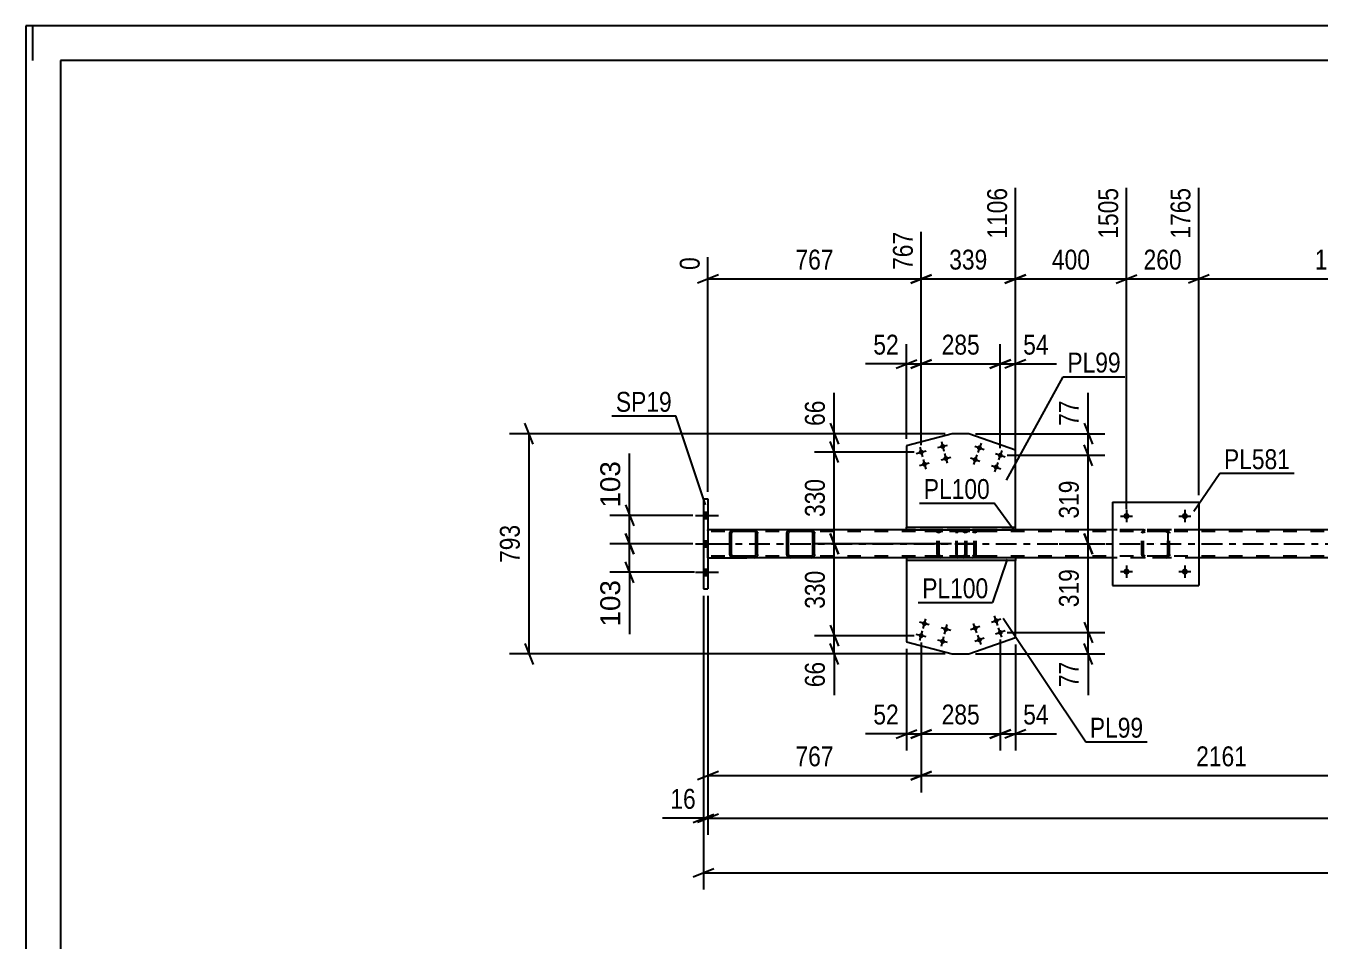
# Model space of a CAD drawing. Header units: millimetres. Extents: x -116 to 725, y -402 to 192.
# Drawn here: x -115.8 to 70.4, y 60 to 191.7 of the extents above; entities that cross this region are included whole.
import ezdxf

# ---------------------------------------------------------------- set-up
doc = ezdxf.new("R2010")
doc.units = ezdxf.units.MM
doc.linetypes.add('DXK_LINE_DOT2', pattern=[3.9198, 1.9599, -1.9599])
doc.linetypes.add('DXK_LINE_DOT3', pattern=[5.9187, 2.979, -0.9799, 0.9799, -0.9799])
doc.styles.add('Arial', font='ARIAL.TTF', dxfattribs={"height": 0.2})
doc.styles.add('Arial Narrow', font='ARIALN.TTF', dxfattribs={"height": 0.2})

# ---------------------------------------------------------------- blocks, each defined once
blk = doc.blocks.new('Unknown-200057495-1133')
at = {"color": 5, "linetype": 'Continuous'}
for p, q in [((725.23, 191.75), (-115.77, 191.75)), ((-115.77, 191.75), (-115.77, -402.25)), ((-114.77, 186.75), (-114.77, 191.75)), ((720.23, 186.75), (-110.77, 186.75)), ((-110.77, 186.75), (-110.77, -397.25))]:
    blk.add_line(p, q, dxfattribs=at)
blk = doc.blocks.new('Bolt-200057495-6666 - 6662')
at = {"linetype": 'Continuous'}
for points in [[(43.02, 121.19, -1), (42.14, 121.19, -1)], [(51.42, 121.19, -1), (50.54, 121.19, -1)]]:
    blk.add_hatch(color=1, dxfattribs=at).paths.add_polyline_path(points)
at = {"color": 1, "linetype": 'Continuous'}
for p, q in [((41.7, 121.19), (43.46, 121.19)), ((42.58, 122.07), (42.58, 120.31)), ((50.1, 121.19), (51.86, 121.19)), ((50.98, 122.07), (50.98, 120.31))]:
    blk.add_line(p, q, dxfattribs=at)
blk = doc.blocks.new('Bolt-200057495-6667 - 6662')
at = {"linetype": 'Continuous'}
for points in [[(43.02, 113.19, -1), (42.14, 113.19, -1)], [(51.42, 113.19, -1), (50.54, 113.19, -1)]]:
    blk.add_hatch(color=1, dxfattribs=at).paths.add_polyline_path(points)
at = {"color": 1, "linetype": 'Continuous'}
for p, q in [((42.58, 114.07), (42.58, 112.31)), ((50.98, 114.07), (50.98, 112.31)), ((41.7, 113.19), (43.46, 113.19)), ((50.1, 113.19), (51.86, 113.19))]:
    blk.add_line(p, q, dxfattribs=at)
blk = doc.blocks.new('Part-200057495-6696 - 6662')
at = {"color": 2, "linetype": 'Continuous'}
for p, q in [((-14.02, 119.19), (-14.2, 119.15)), ((-10.98, 119.19), (-14.02, 119.19)), ((-10.79, 119.15), (-10.98, 119.19)), ((-14.46, 118.89), (-14.5, 118.71)), ((-14.5, 115.67), (-14.5, 118.71)), ((-14.24, 118.8), (-14.26, 118.71)), ((-14.26, 115.67), (-14.26, 118.71)), ((-14.19, 118.88), (-14.24, 118.8)), ((-14.11, 118.93), (-14.19, 118.88)), ((-14.02, 118.95), (-14.11, 118.93)), ((-10.98, 118.95), (-14.02, 118.95)), ((-10.88, 118.93), (-10.98, 118.95)), ((-10.81, 118.88), (-10.88, 118.93)), ((-10.75, 118.8), (-10.81, 118.88)), ((-10.75, 118.8), (-10.74, 118.71)), ((-10.74, 115.67), (-10.74, 118.71)), ((-10.5, 118.71), (-10.53, 118.89)), ((-10.5, 115.67), (-10.5, 118.71)), ((-14.5, 115.67), (-14.46, 115.48)), ((-14.26, 115.67), (-14.24, 115.57)), ((-14.24, 115.57), (-14.19, 115.5)), ((-14.19, 115.5), (-14.11, 115.44)), ((-10.88, 115.44), (-10.81, 115.5)), ((-10.81, 115.5), (-10.75, 115.57)), ((-10.75, 115.57), (-10.74, 115.67)), ((-10.53, 115.48), (-10.5, 115.67)), ((-14.2, 115.22), (-14.02, 115.19)), ((-14.11, 115.44), (-14.02, 115.43)), ((-10.98, 115.43), (-14.02, 115.43)), ((-10.98, 115.19), (-14.02, 115.19)), ((-10.98, 115.43), (-10.88, 115.44)), ((-10.98, 115.19), (-10.79, 115.22))]:
    blk.add_line(p, q, dxfattribs=at)
at = {"color": 7, "linetype": 'DXK_LINE_DOT2'}
for p, q in [((-14.2, 119.15), (-14.02, 119.19)), ((-10.98, 119.19), (-10.79, 119.15)), ((-14.5, 118.71), (-14.46, 118.89)), ((-14.5, 115.67), (-14.5, 118.71)), ((-14.26, 115.67), (-14.26, 118.71)), ((-10.74, 115.67), (-10.74, 118.71)), ((-10.53, 118.89), (-10.5, 118.71)), ((-10.5, 115.67), (-10.5, 118.71)), ((-14.46, 115.48), (-14.5, 115.67)), ((-10.5, 115.67), (-10.53, 115.48)), ((-14.02, 115.19), (-14.2, 115.22)), ((-10.79, 115.22), (-10.98, 115.19))]:
    blk.add_line(p, q, dxfattribs=at)
at = {"color": 2, "linetype": 'Continuous'}
for centre, start, end in [((-14.02, 118.71), 112.5, 157.5), ((-10.98, 118.71), 22.5, 67.5), ((-14.02, 115.67), 202.5, 247.5), ((-10.98, 115.67), 292.5, 337.5)]:
    blk.add_arc(centre, 0.48, start, end, dxfattribs=at)
at = {"color": 7, "linetype": 'DXK_LINE_DOT2'}
for centre, start, end in [((-14.02, 118.71), 112.5, 157.5), ((-10.98, 118.71), 22.5, 67.5), ((-14.02, 115.67), 202.5, 247.5), ((-10.98, 115.67), 292.5, 337.5)]:
    blk.add_arc(centre, 0.48, start, end, dxfattribs=at)
blk = doc.blocks.new('Part-200057495-6697 - 6662')
at = {"color": 2, "linetype": 'Continuous'}
for p, q in [((-5.82, 119.19), (-6, 119.15)), ((-2.78, 119.19), (-5.82, 119.19)), ((-2.59, 119.15), (-2.78, 119.19)), ((-6.26, 118.89), (-6.3, 118.71)), ((-6.3, 115.67), (-6.3, 118.71)), ((-6.04, 118.8), (-6.06, 118.71)), ((-6.06, 115.67), (-6.06, 118.71)), ((-5.99, 118.88), (-6.04, 118.8)), ((-5.91, 118.93), (-5.99, 118.88)), ((-5.82, 118.95), (-5.91, 118.93)), ((-2.78, 118.95), (-5.82, 118.95)), ((-2.68, 118.93), (-2.78, 118.95)), ((-2.61, 118.88), (-2.68, 118.93)), ((-2.55, 118.8), (-2.61, 118.88)), ((-2.54, 118.71), (-2.55, 118.8)), ((-2.54, 115.67), (-2.54, 118.71)), ((-2.3, 118.71), (-2.33, 118.89)), ((-2.3, 115.67), (-2.3, 118.71)), ((-6.3, 115.67), (-6.26, 115.48)), ((-6.06, 115.67), (-6.04, 115.57)), ((-6.04, 115.57), (-5.99, 115.5)), ((-5.99, 115.5), (-5.91, 115.44)), ((-2.68, 115.44), (-2.61, 115.5)), ((-2.61, 115.5), (-2.55, 115.57)), ((-2.55, 115.57), (-2.54, 115.67)), ((-2.33, 115.48), (-2.3, 115.67)), ((-6, 115.22), (-5.82, 115.19)), ((-5.91, 115.44), (-5.82, 115.43)), ((-2.78, 115.43), (-5.82, 115.43)), ((-2.78, 115.19), (-5.82, 115.19)), ((-2.78, 115.43), (-2.68, 115.44)), ((-2.78, 115.19), (-2.59, 115.22))]:
    blk.add_line(p, q, dxfattribs=at)
at = {"color": 7, "linetype": 'DXK_LINE_DOT2'}
for p, q in [((-6, 119.15), (-5.82, 119.19)), ((-2.78, 119.19), (-2.59, 119.15)), ((-6.3, 118.71), (-6.26, 118.89)), ((-6.3, 115.67), (-6.3, 118.71)), ((-6.06, 115.67), (-6.06, 118.71)), ((-2.54, 115.67), (-2.54, 118.71)), ((-2.33, 118.89), (-2.3, 118.71)), ((-2.3, 115.67), (-2.3, 118.71)), ((-6.26, 115.48), (-6.3, 115.67)), ((-2.3, 115.67), (-2.33, 115.48)), ((-5.82, 115.19), (-6, 115.22)), ((-2.59, 115.22), (-2.78, 115.19))]:
    blk.add_line(p, q, dxfattribs=at)
at = {"color": 2, "linetype": 'Continuous'}
for centre, start, end in [((-5.82, 118.71), 112.5, 157.5), ((-2.78, 118.71), 22.5, 67.5), ((-5.82, 115.67), 202.5, 247.5), ((-2.78, 115.67), 292.5, 337.5)]:
    blk.add_arc(centre, 0.48, start, end, dxfattribs=at)
at = {"color": 7, "linetype": 'DXK_LINE_DOT2'}
for centre, start, end in [((-5.82, 118.71), 112.5, 157.5), ((-2.78, 118.71), 22.5, 67.5), ((-5.82, 115.67), 202.5, 247.5), ((-2.78, 115.67), 292.5, 337.5)]:
    blk.add_arc(centre, 0.48, start, end, dxfattribs=at)
blk = doc.blocks.new('Part-200057495-6702 - 6662')
at = {"color": 2, "linetype": 'Continuous'}
for p, q in [((40.58, 123.19), (40.58, 111.19)), ((40.58, 123.19), (52.98, 123.19)), ((52.98, 123.19), (52.98, 111.19)), ((40.58, 111.19), (52.98, 111.19))]:
    blk.add_line(p, q, dxfattribs=at)
blk = doc.blocks.new('Part-200057495-6703 - 6662')
at = {"color": 7, "linetype": 'DXK_LINE_DOT2'}
for p, q in [((45.08, 119.15), (45.26, 119.19)), ((45.26, 119.19), (45.08, 119.15)), ((48.3, 119.19), (45.26, 119.19)), ((48.3, 119.19), (48.49, 119.15)), ((48.49, 119.15), (48.3, 119.19)), ((44.78, 118.71), (44.82, 118.89)), ((44.82, 118.89), (44.78, 118.71)), ((44.78, 115.67), (44.78, 118.71)), ((44.78, 115.67), (44.78, 118.71)), ((45.02, 118.71), (45.04, 118.8)), ((45.02, 115.67), (45.02, 118.71)), ((45.02, 115.67), (45.02, 118.71)), ((45.04, 118.8), (45.1, 118.88)), ((45.1, 118.88), (45.17, 118.93)), ((45.17, 118.93), (45.26, 118.95)), ((48.3, 118.95), (45.26, 118.95)), ((48.3, 118.95), (48.4, 118.93)), ((48.4, 118.93), (48.47, 118.88)), ((48.47, 118.88), (48.53, 118.8)), ((48.53, 118.8), (48.54, 118.71)), ((48.54, 115.67), (48.54, 118.71)), ((48.54, 118.71), (48.54, 115.67)), ((48.75, 118.89), (48.78, 118.71)), ((48.78, 118.71), (48.75, 118.89)), ((48.78, 115.67), (48.78, 118.71)), ((48.78, 115.67), (48.78, 118.71)), ((44.82, 115.48), (44.78, 115.67)), ((44.78, 115.67), (44.82, 115.48)), ((45.04, 115.57), (45.02, 115.67)), ((45.1, 115.5), (45.04, 115.57)), ((45.17, 115.44), (45.1, 115.5)), ((48.47, 115.5), (48.4, 115.44)), ((48.53, 115.57), (48.47, 115.5)), ((48.54, 115.67), (48.53, 115.57)), ((48.78, 115.67), (48.75, 115.48)), ((48.75, 115.48), (48.78, 115.67)), ((45.26, 115.19), (45.08, 115.22)), ((45.08, 115.22), (45.26, 115.19)), ((45.26, 115.43), (45.17, 115.44)), ((48.3, 115.43), (45.26, 115.43)), ((48.3, 115.19), (45.26, 115.19)), ((48.4, 115.44), (48.3, 115.43)), ((48.49, 115.22), (48.3, 115.19)), ((48.3, 115.19), (48.49, 115.22))]:
    blk.add_line(p, q, dxfattribs=at)
at = {"color": 7, "linetype": 'DXK_LINE_DOT3'}
blk.add_line((46.78, 117.19), (46.78, 117.19), dxfattribs=at)
at = {"color": 7, "linetype": 'DXK_LINE_DOT2'}
for centre, start, end in [((45.26, 118.71), 112.5, 157.5), ((45.26, 118.71), 112.5, 157.5), ((48.3, 118.71), 22.5, 67.5), ((48.3, 118.71), 22.5, 67.5), ((45.26, 115.67), 202.5, 247.5), ((45.26, 115.67), 202.5, 247.5), ((48.3, 115.67), 292.5, 337.5), ((48.3, 115.67), 292.5, 337.5)]:
    blk.add_arc(centre, 0.48, start, end, dxfattribs=at)
blk = doc.blocks.new('Part-200057495-6809 - 6662')
at = {"color": 2, "linetype": 'Continuous'}
for p, q in [((-18.27, 123.69), (-17.63, 123.69)), ((-18.27, 123.69), (-18.27, 110.69)), ((-17.63, 123.69), (-17.63, 110.69)), ((-18.27, 110.69), (-17.63, 110.69))]:
    blk.add_line(p, q, dxfattribs=at)
blk = doc.blocks.new('Part-200057495-6814 - 6662')
at = {"color": 2, "linetype": 'Continuous'}
for p, q in [((10.94, 119.19), (10.94, 119.59)), ((10.94, 119.59), (26.6, 119.59)), ((10.94, 119.19), (26.6, 119.19)), ((26.6, 119.19), (26.6, 119.59))]:
    blk.add_line(p, q, dxfattribs=at)
blk = doc.blocks.new('Part-200057495-6819 - 6662')
at = {"color": 2, "linetype": 'Continuous'}
for p, q in [((26.6, 115.19), (10.94, 115.19)), ((10.94, 115.19), (10.94, 114.79)), ((26.6, 114.79), (10.94, 114.79)), ((26.6, 115.19), (26.6, 114.79))]:
    blk.add_line(p, q, dxfattribs=at)
blk = doc.blocks.new('Bolt-200057495-6946 - 6662')
at = {"linetype": 'Continuous'}
for points in [[(12.69, 104.07, -1), (13.39, 103.88, -1)], [(13.16, 105.81, -1), (13.85, 105.62, -1)], [(16.25, 104.98, -1), (16.94, 104.8, -1)], [(15.79, 103.24, -1), (16.48, 103.06, -1)]]:
    blk.add_hatch(color=1, dxfattribs=at).paths.add_polyline_path(points)
at = {"color": 1, "linetype": 'Continuous'}
for p, q in [((13.32, 105.02), (13.69, 106.41)), ((14.2, 105.53), (12.81, 105.9)), ((12.86, 103.28), (13.23, 104.67)), ((17.29, 104.71), (15.9, 105.08)), ((16.41, 104.19), (16.78, 105.59)), ((13.74, 103.79), (12.34, 104.16)), ((16.83, 102.97), (15.44, 103.34)), ((15.95, 102.46), (16.32, 103.85))]:
    blk.add_line(p, q, dxfattribs=at)
blk = doc.blocks.new('Part-200057495-6866 - 6662')
at = {"color": 2, "linetype": 'Continuous'}
for p, q in [((10.94, 114.79), (10.94, 103.08)), ((26.6, 103.72), (26.6, 114.79)), ((10.94, 103.08), (17.51, 101.34)), ((19.88, 101.34), (26.6, 103.72)), ((17.51, 101.34), (19.88, 101.34))]:
    blk.add_line(p, q, dxfattribs=at)
at = {"color": 7, "linetype": 'DXK_LINE_DOT2'}
blk.add_line((26.6, 114.79), (10.94, 114.79), dxfattribs=at)
blk = doc.blocks.new('Part-200057495-6871 - 6662')
at = {"color": 2, "linetype": 'Continuous'}
for p, q in [((17.51, 133.04), (10.94, 131.29)), ((19.88, 133.04), (17.51, 133.04)), ((26.6, 130.66), (19.88, 133.04)), ((10.94, 131.29), (10.94, 119.59)), ((26.6, 119.59), (26.6, 130.66))]:
    blk.add_line(p, q, dxfattribs=at)
at = {"color": 7, "linetype": 'DXK_LINE_DOT2'}
blk.add_line((10.94, 119.59), (26.6, 119.59), dxfattribs=at)
blk = doc.blocks.new('Part-200057495-6877 - 6662')
at = {"color": 2, "linetype": 'Continuous'}
for p, q in [((-14.02, 119.19), (-17.63, 119.19)), ((-5.82, 119.19), (-10.98, 119.19)), ((10.94, 119.19), (-2.78, 119.19)), ((40.58, 119.19), (26.6, 119.19)), ((91.67, 119.19), (52.98, 119.19)), ((-17.63, 115.19), (-14.02, 115.19)), ((-5.82, 115.19), (-10.98, 115.19)), ((10.94, 115.19), (-2.78, 115.19)), ((40.58, 115.19), (26.6, 115.19)), ((91.67, 115.19), (52.98, 115.19))]:
    blk.add_line(p, q, dxfattribs=at)
at = {"color": 7, "linetype": 'DXK_LINE_DOT2'}
for p, q in [((-17.63, 115.19), (-17.63, 119.19)), ((-10.98, 119.19), (-14.02, 119.19)), ((631.55, 119.19), (-5.82, 119.19)), ((-2.78, 119.19), (-5.82, 119.19)), ((26.6, 119.19), (10.94, 119.19)), ((52.98, 119.19), (40.58, 119.19)), ((631.55, 118.95), (-17.63, 118.95)), ((631.55, 115.43), (-17.63, 115.43)), ((-10.98, 115.19), (-14.02, 115.19)), ((-14.02, 115.19), (-10.98, 115.19)), ((-2.78, 115.19), (-5.82, 115.19)), ((26.6, 115.19), (10.94, 115.19)), ((52.98, 115.19), (40.58, 115.19))]:
    blk.add_line(p, q, dxfattribs=at)
at = {"color": 7, "linetype": 'DXK_LINE_DOT3'}
blk.add_line((-17.63, 117.19), (631.55, 117.19), dxfattribs=at)
blk = doc.blocks.new('Part-200057495-6894 - 6662')
at = {"color": 7, "linetype": 'DXK_LINE_DOT2'}
for p, q in [((18.34, 119.19), (18.23, 119.15)), ((22.4, 119.19), (18.34, 119.19)), ((19.61, 119.19), (19.61, 118.95)), ((20.62, 119.15), (20.43, 119.19)), ((18.09, 118.89), (18.06, 118.71)), ((18.06, 115.67), (18.06, 118.71)), ((18.14, 119.05), (18.09, 118.89)), ((18.23, 119.15), (18.14, 119.05)), ((18.2, 118.71), (18.21, 118.8)), ((18.2, 115.67), (18.2, 118.71)), ((18.21, 118.8), (18.24, 118.88)), ((18.24, 118.88), (18.28, 118.93)), ((18.28, 118.93), (18.34, 118.95)), ((22.4, 118.95), (18.34, 118.95)), ((20.43, 118.95), (20.52, 118.93)), ((20.52, 118.93), (20.6, 118.88)), ((20.6, 118.88), (20.66, 118.8)), ((20.66, 118.8), (20.68, 118.71)), ((20.68, 115.67), (20.68, 118.71)), ((20.89, 118.88), (20.89, 118.89)), ((20.93, 118.71), (20.89, 118.88)), ((20.93, 115.67), (20.93, 118.71)), ((18.06, 115.67), (18.09, 115.48)), ((18.09, 115.48), (18.14, 115.33)), ((18.21, 115.57), (18.2, 115.67)), ((18.24, 115.5), (18.21, 115.57)), ((18.28, 115.44), (18.24, 115.5)), ((20.6, 115.5), (20.52, 115.44)), ((20.66, 115.57), (20.6, 115.5)), ((20.68, 115.67), (20.66, 115.57)), ((20.89, 115.48), (20.93, 115.67)), ((18.14, 115.33), (18.23, 115.22)), ((18.23, 115.22), (18.34, 115.19)), ((18.34, 115.43), (18.28, 115.44)), ((22.4, 115.43), (18.34, 115.43)), ((22.4, 115.19), (18.34, 115.19)), ((19.61, 115.19), (19.61, 115.43)), ((20.52, 115.44), (20.43, 115.43)), ((20.43, 115.19), (20.62, 115.22))]:
    blk.add_line(p, q, dxfattribs=at)
for centre, start, end in [((20.44, 118.69), 23.8494, 68.8059), ((20.44, 115.68), 291.1941, 336.1506)]:
    blk.add_arc(centre, 0.492, start, end, dxfattribs=at)
blk = doc.blocks.new('Part-200057495-6902 - 6662')
at = {"color": 7, "linetype": 'DXK_LINE_DOT2'}
for p, q in [((19.1, 119.19), (13.56, 119.19)), ((15.87, 119.19), (15.67, 119.15)), ((19.3, 119.15), (19.1, 119.19)), ((19.1, 118.95), (13.56, 118.95)), ((15.39, 118.88), (15.36, 118.71)), ((15.36, 115.67), (15.36, 118.71)), ((15.39, 118.89), (15.39, 118.88)), ((15.61, 118.71), (15.63, 118.8)), ((15.61, 115.67), (15.61, 118.71)), ((15.63, 118.8), (15.69, 118.88)), ((15.69, 118.88), (15.77, 118.93)), ((15.77, 118.93), (15.87, 118.95)), ((19.1, 118.95), (19.2, 118.93)), ((19.2, 118.93), (19.28, 118.88)), ((19.28, 118.88), (19.34, 118.8)), ((19.34, 118.8), (19.36, 118.71)), ((19.36, 115.67), (19.36, 118.71)), ((19.58, 118.88), (19.57, 118.89)), ((19.61, 118.71), (19.58, 118.88)), ((19.61, 115.67), (19.61, 118.71)), ((15.36, 115.67), (15.39, 115.48)), ((15.63, 115.57), (15.61, 115.67)), ((15.69, 115.5), (15.63, 115.57)), ((15.77, 115.44), (15.69, 115.5)), ((19.28, 115.5), (19.2, 115.44)), ((19.34, 115.57), (19.28, 115.5)), ((19.36, 115.67), (19.34, 115.57)), ((19.57, 115.48), (19.61, 115.67)), ((19.1, 115.43), (13.56, 115.43)), ((19.1, 115.19), (13.56, 115.19)), ((15.67, 115.22), (15.87, 115.19)), ((15.87, 115.43), (15.77, 115.44)), ((19.2, 115.44), (19.1, 115.43)), ((19.1, 115.19), (19.3, 115.22))]:
    blk.add_line(p, q, dxfattribs=at)
at = {"color": 7, "linetype": 'DXK_LINE_DOT3'}
blk.add_line((20.9, 117.19), (15.18, 117.19), dxfattribs=at)
at = {"color": 7, "linetype": 'DXK_LINE_DOT2'}
for centre, start, end in [((15.85, 118.69), 110.7583, 155.68), ((19.12, 118.69), 24.32, 69.2417), ((15.85, 115.69), 204.32, 249.2417), ((19.12, 115.69), 290.7583, 335.68)]:
    blk.add_arc(centre, 0.496, start, end, dxfattribs=at)
blk = doc.blocks.new('Bolt-200057495-6937 - 6662')
at = {"linetype": 'Continuous'}
for points in [[(-17.63, 120.85), (-17.63, 121.73), (-18.27, 121.73), (-18.27, 120.85)], [(-17.63, 120.85), (-17.63, 121.73), (-18.27, 121.73), (-18.27, 120.85)], [(-17.63, 120.85), (-17.63, 121.73), (-18.27, 121.73), (-18.27, 120.85)], [(-17.63, 116.75), (-17.63, 117.63), (-18.27, 117.63), (-18.27, 116.75)], [(-17.63, 116.75), (-17.63, 117.63), (-18.27, 117.63), (-18.27, 116.75)], [(-17.63, 112.65), (-17.63, 113.53), (-18.27, 113.53), (-18.27, 112.65)], [(-17.63, 112.65), (-17.63, 113.53), (-18.27, 113.53), (-18.27, 112.65)], [(-17.63, 112.65), (-17.63, 113.53), (-18.27, 113.53), (-18.27, 112.65)]]:
    blk.add_hatch(color=1, dxfattribs=at).paths.add_polyline_path(points)
at = {"color": 1, "linetype": 'Continuous'}
for p, q in [((-19.43, 121.29), (-16.11, 121.29)), ((-19.43, 121.29), (-16.11, 121.29)), ((-19.43, 121.29), (-16.11, 121.29)), ((-18.27, 121.73), (-17.63, 121.73)), ((-18.27, 121.73), (-17.63, 121.73)), ((-18.27, 121.73), (-17.63, 121.73)), ((-18.27, 120.85), (-17.63, 120.85)), ((-18.27, 120.85), (-17.63, 120.85)), ((-18.27, 120.85), (-17.63, 120.85)), ((-18.27, 117.63), (-17.63, 117.63)), ((-18.27, 117.63), (-17.63, 117.63)), ((-19.43, 117.19), (-16.11, 117.19)), ((-19.43, 117.19), (-16.11, 117.19)), ((-18.27, 116.75), (-17.63, 116.75)), ((-18.27, 116.75), (-17.63, 116.75)), ((-19.43, 113.09), (-16.11, 113.09)), ((-19.43, 113.09), (-16.11, 113.09)), ((-19.43, 113.09), (-16.11, 113.09)), ((-18.27, 113.53), (-17.63, 113.53)), ((-18.27, 113.53), (-17.63, 113.53)), ((-18.27, 113.53), (-17.63, 113.53)), ((-18.27, 112.65), (-17.63, 112.65)), ((-18.27, 112.65), (-17.63, 112.65)), ((-18.27, 112.65), (-17.63, 112.65))]:
    blk.add_line(p, q, dxfattribs=at)
blk = doc.blocks.new('Bolt-200057495-6944 - 6662')
at = {"linetype": 'Continuous'}
for points in [[(13.39, 130.49, -1), (12.69, 130.31, -1)], [(16.48, 131.31, -1), (15.78, 131.13, -1)], [(13.85, 128.75, -1), (13.16, 128.57, -1)], [(16.94, 129.57, -1), (16.25, 129.39, -1)]]:
    blk.add_hatch(color=1, dxfattribs=at).paths.add_polyline_path(points)
at = {"color": 1, "linetype": 'Continuous'}
for p, q in [((12.34, 130.21), (13.74, 130.58)), ((12.86, 131.09), (13.23, 129.7)), ((15.44, 131.04), (16.83, 131.41)), ((15.95, 131.92), (16.32, 130.53)), ((12.81, 128.47), (14.2, 128.84)), ((13.32, 129.35), (13.69, 127.96)), ((15.9, 129.3), (17.29, 129.67)), ((16.41, 130.18), (16.78, 128.79))]:
    blk.add_line(p, q, dxfattribs=at)
blk = doc.blocks.new('Bolt-200057495-6945 - 6662')
at = {"linetype": 'Continuous'}
for points in [[(21.76, 130.89, -1), (21.08, 131.13, -1)], [(21.15, 129.19, -1), (20.48, 129.43, -1)], [(24.17, 128.12, -1), (23.49, 128.36, -1)], [(24.77, 129.82, -1), (24.09, 130.06, -1)]]:
    blk.add_hatch(color=1, dxfattribs=at).paths.add_polyline_path(points)
at = {"color": 1, "linetype": 'Continuous'}
for p, q in [((20.74, 131.25), (22.09, 130.77)), ((21.66, 131.69), (21.18, 130.33)), ((24.67, 130.62), (24.19, 129.26)), ((20.14, 129.55), (21.49, 129.07)), ((21.06, 129.99), (20.57, 128.63)), ((24.07, 128.92), (23.59, 127.56)), ((23.75, 130.18), (25.11, 129.7)), ((23.15, 128.48), (24.51, 128))]:
    blk.add_line(p, q, dxfattribs=at)
blk = doc.blocks.new('Bolt-200057495-6947 - 6662')
at = {"linetype": 'Continuous'}
for points in [[(23.49, 106.01, -1), (24.17, 106.25, -1)], [(20.48, 104.94, -1), (21.15, 105.18, -1)], [(24.09, 104.31, -1), (24.77, 104.55, -1)], [(21.08, 103.24, -1), (21.76, 103.48, -1)]]:
    blk.add_hatch(color=1, dxfattribs=at).paths.add_polyline_path(points)
at = {"color": 1, "linetype": 'Continuous'}
for p, q in [((24.51, 106.37), (23.15, 105.89)), ((24.07, 105.45), (23.59, 106.81)), ((21.49, 105.3), (20.14, 104.82)), ((21.06, 104.38), (20.57, 105.74)), ((25.11, 104.68), (23.75, 104.19)), ((24.67, 103.76), (24.19, 105.11)), ((22.1, 103.61), (20.74, 103.12)), ((21.66, 102.69), (21.18, 104.04))]:
    blk.add_line(p, q, dxfattribs=at)
blk = doc.blocks.new('StraightDimension-200057495-21581 - 6662')
at = {"color": 7, "linetype": 'Continuous'}
for p, q in [((13.04, 131.4), (13.04, 162.1)), ((-17.63, 124.69), (-17.63, 158.45)), ((-16.13, 155.92), (-19.13, 154.72)), ((-17.63, 155.32), (13.04, 155.32)), ((11.54, 154.72), (14.54, 155.92))]:
    blk.add_line(p, q, dxfattribs=at)
at = {"color": 0, "linetype": 'Continuous'}
for points in [[(12.44, 162.7), (8.24, 162.7), (8.24, 156.02), (12.44, 156.02)], [(-18.23, 159.05), (-22.43, 159.05), (-22.43, 156.02), (-18.23, 156.02)]]:
    blk.add_wipeout(points, dxfattribs=at)
at = {"color": 0}
blk.add_wipeout([(1.05, 156.07), (1.05, 160.27), (-5.64, 160.27), (-5.64, 156.07)], dxfattribs=at)
at = {"color": 3, "linetype": 'Continuous', "style": 'Arial Narrow'}
for s, height, p in [('767', 2.863, (11.84, 156.62)), ('0', 2.86, (-18.83, 156.62))]:
    blk.add_text(s, height=height, rotation=90.0002, dxfattribs=at).set_placement(p)
at = {"color": 3, "style": 'Arial Narrow'}
blk.add_text('767', height=2.863, dxfattribs=at).set_placement((-5.04, 156.67))
blk = doc.blocks.new('StraightDimension-200057495-6963 - 6662')
at = {"color": 7, "linetype": 'Continuous'}
for p, q in [((-29.51, 118.69), (-28.31, 115.69)), ((-19.83, 117.19), (-31.76, 117.19)), ((-28.91, 113.09), (-28.91, 117.19)), ((-28.31, 111.59), (-29.51, 114.59)), ((-19.59, 113.09), (-31.76, 113.09))]:
    blk.add_line(p, q, dxfattribs=at)
at = {"color": 0}
blk.add_wipeout([(-29.66, 112.56), (-33.86, 112.56), (-33.86, 104.69), (-29.66, 104.69)], dxfattribs=at)
at = {"color": 7, "linetype": 'Continuous'}
blk.add_line((-28.91, 113.09), (-28.91, 104.17), dxfattribs=at)
blk.add_line((-28.91, 113.09), (-28.91, 104.17), dxfattribs=at)
at = {"color": 3, "style": 'Arial'}
blk.add_text('103', height=2.865, rotation=90.0002, dxfattribs=at).set_placement((-30.26, 105.29))
blk = doc.blocks.new('StraightDimension-200057495-6979 - 6662')
at = {"color": 7, "linetype": 'Continuous'}
for p, q in [((-19.83, 121.29), (-31.76, 121.29)), ((-29.51, 122.79), (-28.31, 119.79)), ((-28.91, 117.19), (-28.91, 121.29)), ((-28.31, 115.69), (-29.51, 118.69)), ((-19.83, 117.19), (-31.76, 117.19))]:
    blk.add_line(p, q, dxfattribs=at)
at = {"color": 0}
blk.add_wipeout([(-29.66, 129.68), (-33.86, 129.68), (-33.86, 121.81), (-29.66, 121.81)], dxfattribs=at)
at = {"color": 7, "linetype": 'Continuous'}
blk.add_line((-28.91, 121.29), (-28.91, 130.21), dxfattribs=at)
blk.add_line((-28.91, 121.29), (-28.91, 130.21), dxfattribs=at)
at = {"color": 3, "style": 'Arial'}
blk.add_text('103', height=2.865, rotation=90.0002, dxfattribs=at).set_placement((-30.26, 122.41))
blk = doc.blocks.new('StraightDimension-200057495-7114 - 6662')
at = {"color": 7, "linetype": 'Continuous'}
for p, q in [((24.43, 130.94), (24.43, 145.93)), ((26.6, 131.66), (26.6, 145.93)), ((22.93, 142.48), (25.93, 143.68)), ((28.1, 143.68), (25.1, 142.48)), ((24.43, 143.08), (26.6, 143.08))]:
    blk.add_line(p, q, dxfattribs=at)
at = {"color": 0}
blk.add_wipeout([(31.98, 143.83), (31.98, 148.03), (27.12, 148.03), (27.12, 143.83)], dxfattribs=at)
at = {"color": 7, "linetype": 'Continuous'}
blk.add_line((26.6, 143.08), (32.5, 143.08), dxfattribs=at)
blk.add_line((26.6, 143.08), (32.5, 143.08), dxfattribs=at)
at = {"color": 3, "style": 'Arial Narrow'}
blk.add_text('54', height=2.863, dxfattribs=at).set_placement((27.72, 144.43))
blk = doc.blocks.new('StraightDimension-200057495-7124 - 6662')
at = {"color": 7, "linetype": 'Continuous'}
for p, q in [((13.04, 131.4), (13.04, 145.93)), ((24.43, 130.94), (24.43, 145.93)), ((11.54, 142.48), (14.54, 143.68)), ((25.93, 143.68), (22.93, 142.48)), ((13.04, 143.08), (24.43, 143.08))]:
    blk.add_line(p, q, dxfattribs=at)
at = {"color": 0}
blk.add_wipeout([(22.08, 143.83), (22.08, 148.03), (15.39, 148.03), (15.39, 143.83)], dxfattribs=at)
at = {"color": 3, "style": 'Arial Narrow'}
blk.add_text('285', height=2.863, dxfattribs=at).set_placement((15.99, 144.43))
blk = doc.blocks.new('StraightDimension-200057495-7134 - 6662')
at = {"color": 7, "linetype": 'Continuous'}
for p, q in [((10.94, 132.29), (10.94, 145.93)), ((13.04, 131.4), (13.04, 145.93)), ((9.44, 142.48), (12.44, 143.68)), ((14.54, 143.68), (11.54, 142.48)), ((10.94, 143.08), (13.04, 143.08))]:
    blk.add_line(p, q, dxfattribs=at)
at = {"color": 0}
blk.add_wipeout([(10.42, 143.83), (10.42, 148.03), (5.56, 148.03), (5.56, 143.83)], dxfattribs=at)
at = {"color": 7, "linetype": 'Continuous'}
blk.add_line((10.94, 143.08), (5.03, 143.08), dxfattribs=at)
blk.add_line((10.94, 143.08), (5.03, 143.08), dxfattribs=at)
at = {"color": 3, "style": 'Arial Narrow'}
blk.add_text('52', height=2.863, dxfattribs=at).set_placement((6.16, 144.43))
blk = doc.blocks.new('StraightDimension-200057495-7145 - 6662')
at = {"color": 7, "linetype": 'Continuous'}
for p, q in [((-42.76, 131.54), (-43.96, 134.54)), ((16.51, 133.04), (-46.21, 133.04)), ((-43.36, 101.34), (-43.36, 133.04)), ((-43.96, 102.84), (-42.76, 99.84)), ((16.51, 101.34), (-46.21, 101.34))]:
    blk.add_line(p, q, dxfattribs=at)
at = {"color": 0}
blk.add_wipeout([(-44.11, 120.53), (-48.31, 120.53), (-48.31, 113.84), (-44.11, 113.84)], dxfattribs=at)
at = {"color": 3, "style": 'Arial Narrow'}
blk.add_text('793', height=2.863, rotation=90.0002, dxfattribs=at).set_placement((-44.71, 114.44))
blk = doc.blocks.new('StraightDimension-200057495-7156 - 6662')
at = {"color": 7, "linetype": 'Continuous'}
for p, q in [((12.04, 130.4), (-2.32, 130.4)), ((1.13, 128.9), (-0.07, 131.9)), ((0.53, 117.19), (0.53, 130.4)), ((-0.07, 118.69), (1.13, 115.69)), ((17.42, 117.19), (-2.32, 117.19))]:
    blk.add_line(p, q, dxfattribs=at)
at = {"color": 0}
blk.add_wipeout([(-0.22, 127.13), (-4.42, 127.13), (-4.42, 120.45), (-0.22, 120.45)], dxfattribs=at)
at = {"color": 3, "style": 'Arial Narrow'}
blk.add_text('330', height=2.863, rotation=90.0002, dxfattribs=at).set_placement((-0.82, 121.05))
blk = doc.blocks.new('StraightDimension-200057495-7173 - 6662')
at = {"color": 7, "linetype": 'Continuous'}
for p, q in [((-0.07, 105.47), (1.13, 102.47)), ((12.04, 103.97), (-2.32, 103.97)), ((1.13, 99.84), (-0.07, 102.84)), ((0.53, 101.34), (0.53, 103.97)), ((16.51, 101.34), (-2.32, 101.34))]:
    blk.add_line(p, q, dxfattribs=at)
at = {"color": 0}
blk.add_wipeout([(-0.22, 100.81), (-4.42, 100.81), (-4.42, 95.95), (-0.22, 95.95)], dxfattribs=at)
at = {"color": 7, "linetype": 'Continuous'}
blk.add_line((0.53, 101.34), (0.53, 95.43), dxfattribs=at)
blk.add_line((0.53, 101.34), (0.53, 95.43), dxfattribs=at)
at = {"color": 3, "style": 'Arial Narrow'}
blk.add_text('66', height=2.863, rotation=90.0002, dxfattribs=at).set_placement((-0.82, 96.55))
blk = doc.blocks.new('StraightDimension-200057495-7183 - 6662')
at = {"color": 7, "linetype": 'Continuous'}
for p, q in [((1.13, 115.69), (-0.07, 118.69)), ((17.42, 117.19), (-2.32, 117.19)), ((0.53, 103.97), (0.53, 117.19)), ((-0.07, 105.47), (1.13, 102.47)), ((12.04, 103.97), (-2.32, 103.97))]:
    blk.add_line(p, q, dxfattribs=at)
at = {"color": 0}
blk.add_wipeout([(-0.22, 113.92), (-4.42, 113.92), (-4.42, 107.24), (-0.22, 107.24)], dxfattribs=at)
at = {"color": 3, "style": 'Arial Narrow'}
blk.add_text('330', height=2.863, rotation=90.0002, dxfattribs=at).set_placement((-0.82, 107.84))
blk = doc.blocks.new('StraightDimension-200057495-7200 - 6662')
at = {"color": 7, "linetype": 'Continuous'}
for p, q in [((-0.07, 134.54), (1.13, 131.54)), ((16.51, 133.04), (-2.32, 133.04)), ((0.53, 130.4), (0.53, 133.04)), ((12.04, 130.4), (-2.32, 130.4)), ((1.13, 128.9), (-0.07, 131.9))]:
    blk.add_line(p, q, dxfattribs=at)
at = {"color": 0}
blk.add_wipeout([(-0.22, 138.42), (-4.42, 138.42), (-4.42, 133.56), (-0.22, 133.56)], dxfattribs=at)
at = {"color": 7, "linetype": 'Continuous'}
blk.add_line((0.53, 133.04), (0.53, 138.94), dxfattribs=at)
blk.add_line((0.53, 133.04), (0.53, 138.94), dxfattribs=at)
at = {"color": 3, "style": 'Arial Narrow'}
blk.add_text('66', height=2.863, rotation=90.0002, dxfattribs=at).set_placement((-0.82, 134.16))
blk = doc.blocks.new('StraightDimension-200057495-7211 - 6662')
at = {"color": 7, "linetype": 'Continuous'}
for p, q in [((-18.27, 109.69), (-18.27, 67.42)), ((-16.77, 70.42), (-19.77, 69.22)), ((-18.27, 69.82), (677.22, 69.82))]:
    blk.add_line(p, q, dxfattribs=at)
blk = doc.blocks.new('StraightDimension-200057495-7222 - 6662')
at = {"color": 7, "linetype": 'Continuous'}
for p, q in [((24.43, 103.43), (24.43, 87.44)), ((26.6, 102.72), (26.6, 87.44)), ((22.93, 89.24), (25.93, 90.44)), ((24.43, 89.84), (26.6, 89.84)), ((28.1, 90.44), (25.1, 89.24))]:
    blk.add_line(p, q, dxfattribs=at)
at = {"color": 0}
blk.add_wipeout([(31.98, 90.59), (31.98, 94.79), (27.12, 94.79), (27.12, 90.59)], dxfattribs=at)
at = {"color": 7, "linetype": 'Continuous'}
blk.add_line((26.6, 89.84), (32.5, 89.84), dxfattribs=at)
blk.add_line((26.6, 89.84), (32.5, 89.84), dxfattribs=at)
at = {"color": 3, "style": 'Arial Narrow'}
blk.add_text('54', height=2.863, dxfattribs=at).set_placement((27.72, 91.19))
blk = doc.blocks.new('StraightDimension-200057495-7232 - 6662')
at = {"color": 7, "linetype": 'Continuous'}
for p, q in [((13.04, 102.97), (13.04, 87.44)), ((24.43, 103.43), (24.43, 87.44)), ((11.54, 89.24), (14.54, 90.44)), ((13.04, 89.84), (24.43, 89.84)), ((25.93, 90.44), (22.93, 89.24))]:
    blk.add_line(p, q, dxfattribs=at)
at = {"color": 0}
blk.add_wipeout([(22.08, 90.59), (22.08, 94.79), (15.39, 94.79), (15.39, 90.59)], dxfattribs=at)
at = {"color": 3, "style": 'Arial Narrow'}
blk.add_text('285', height=2.863, dxfattribs=at).set_placement((15.99, 91.19))
blk = doc.blocks.new('StraightDimension-200057495-7242 - 6662')
at = {"color": 7, "linetype": 'Continuous'}
for p, q in [((13.04, 102.97), (13.04, 87.44)), ((10.94, 102.08), (10.94, 87.44)), ((9.44, 89.24), (12.44, 90.44)), ((10.94, 89.84), (13.04, 89.84)), ((14.54, 90.44), (11.54, 89.24))]:
    blk.add_line(p, q, dxfattribs=at)
at = {"color": 0}
blk.add_wipeout([(10.42, 90.59), (10.42, 94.79), (5.56, 94.79), (5.56, 90.59)], dxfattribs=at)
at = {"color": 7, "linetype": 'Continuous'}
blk.add_line((10.94, 89.84), (5.03, 89.84), dxfattribs=at)
blk.add_line((10.94, 89.84), (5.03, 89.84), dxfattribs=at)
at = {"color": 3, "style": 'Arial Narrow'}
blk.add_text('52', height=2.863, dxfattribs=at).set_placement((6.16, 91.19))
blk = doc.blocks.new('StraightDimension-200057495-7253 - 6662')
at = {"color": 7, "linetype": 'Continuous'}
for p, q in [((25.43, 104.43), (39.47, 104.43)), ((36.47, 105.93), (37.67, 102.93)), ((37.07, 101.34), (37.07, 104.43)), ((37.67, 99.84), (36.47, 102.84)), ((20.88, 101.34), (39.47, 101.34))]:
    blk.add_line(p, q, dxfattribs=at)
at = {"color": 0}
blk.add_wipeout([(36.32, 100.81), (32.12, 100.81), (32.12, 95.95), (36.32, 95.95)], dxfattribs=at)
at = {"color": 7, "linetype": 'Continuous'}
blk.add_line((37.07, 101.34), (37.07, 95.43), dxfattribs=at)
blk.add_line((37.07, 101.34), (37.07, 95.43), dxfattribs=at)
at = {"color": 3, "style": 'Arial Narrow'}
blk.add_text('77', height=2.863, rotation=90.0002, dxfattribs=at).set_placement((35.72, 96.55))
blk = doc.blocks.new('StraightDimension-200057495-7263 - 6662')
at = {"color": 7, "linetype": 'Continuous'}
for p, q in [((37.67, 115.69), (36.47, 118.69)), ((32.89, 117.19), (39.47, 117.19)), ((37.07, 104.43), (37.07, 117.19)), ((25.43, 104.43), (39.47, 104.43)), ((36.47, 105.93), (37.67, 102.93))]:
    blk.add_line(p, q, dxfattribs=at)
at = {"color": 0}
blk.add_wipeout([(36.31, 114.15), (32.11, 114.15), (32.11, 107.47), (36.31, 107.47)], dxfattribs=at)
at = {"color": 3, "style": 'Arial Narrow'}
blk.add_text('319', height=2.863, rotation=90.0002, dxfattribs=at).set_placement((35.72, 108.07))
blk = doc.blocks.new('StraightDimension-200057495-7279 - 6662')
at = {"color": 7, "linetype": 'Continuous'}
for p, q in [((37.67, 128.44), (36.47, 131.44)), ((25.43, 129.94), (39.47, 129.94)), ((37.07, 117.19), (37.07, 129.94)), ((36.47, 118.69), (37.67, 115.69)), ((32.89, 117.19), (39.47, 117.19))]:
    blk.add_line(p, q, dxfattribs=at)
at = {"color": 0}
blk.add_wipeout([(36.31, 126.9), (32.11, 126.9), (32.11, 120.22), (36.31, 120.22)], dxfattribs=at)
at = {"color": 3, "style": 'Arial Narrow'}
blk.add_text('319', height=2.863, rotation=90.0002, dxfattribs=at).set_placement((35.72, 120.82))
blk = doc.blocks.new('StraightDimension-200057495-7295 - 6662')
at = {"color": 7, "linetype": 'Continuous'}
for p, q in [((36.47, 134.54), (37.67, 131.54)), ((20.88, 133.04), (39.47, 133.04)), ((37.07, 129.94), (37.07, 133.04)), ((37.67, 128.44), (36.47, 131.44)), ((25.43, 129.94), (39.47, 129.94))]:
    blk.add_line(p, q, dxfattribs=at)
at = {"color": 0}
blk.add_wipeout([(36.32, 138.42), (32.12, 138.42), (32.12, 133.56), (36.32, 133.56)], dxfattribs=at)
at = {"color": 7, "linetype": 'Continuous'}
blk.add_line((37.07, 133.04), (37.07, 138.94), dxfattribs=at)
blk.add_line((37.07, 133.04), (37.07, 138.94), dxfattribs=at)
at = {"color": 3, "style": 'Arial Narrow'}
blk.add_text('77', height=2.863, rotation=90.0002, dxfattribs=at).set_placement((35.72, 134.16))
blk = doc.blocks.new('StraightDimension-200057495-7306 - 6662')
at = {"color": 7, "linetype": 'Continuous'}
for p, q in [((-18.27, 109.69), (-18.27, 75.3)), ((-17.63, 109.69), (-17.63, 75.3)), ((-19.77, 77.1), (-16.77, 78.3)), ((-16.13, 78.3), (-19.13, 77.1)), ((-18.27, 77.7), (-17.63, 77.7))]:
    blk.add_line(p, q, dxfattribs=at)
at = {"color": 0}
blk.add_wipeout([(-18.8, 78.45), (-18.8, 82.65), (-23.65, 82.65), (-23.65, 78.45)], dxfattribs=at)
at = {"color": 7, "linetype": 'Continuous'}
blk.add_line((-18.27, 77.7), (-24.18, 77.7), dxfattribs=at)
blk.add_line((-18.27, 77.7), (-24.18, 77.7), dxfattribs=at)
at = {"color": 3, "style": 'Arial Narrow'}
blk.add_text('16', height=2.863, dxfattribs=at).set_placement((-23.05, 79.05))
blk = doc.blocks.new('StraightDimension-200057495-7316 - 6662')
at = {"color": 7, "linetype": 'Continuous'}
for p, q in [((-17.63, 109.69), (-17.63, 75.3)), ((-16.13, 78.3), (-19.13, 77.1)), ((-17.63, 77.7), (676.58, 77.7))]:
    blk.add_line(p, q, dxfattribs=at)
blk = doc.blocks.new('StraightDimension-200057495-7337 - 6662')
at = {"color": 7, "linetype": 'Continuous'}
for p, q in [((-17.63, 109.69), (-17.63, 81.42)), ((13.04, 102.97), (13.04, 81.42)), ((-16.13, 84.42), (-19.13, 83.22)), ((-17.63, 83.82), (13.04, 83.82)), ((11.54, 83.22), (14.54, 84.42))]:
    blk.add_line(p, q, dxfattribs=at)
at = {"color": 0}
blk.add_wipeout([(1.05, 84.57), (1.05, 88.77), (-5.64, 88.77), (-5.64, 84.57)], dxfattribs=at)
at = {"color": 3, "style": 'Arial Narrow'}
blk.add_text('767', height=2.863, dxfattribs=at).set_placement((-5.04, 85.17))
blk = doc.blocks.new('StraightDimension-200057495-7347 - 6662')
at = {"color": 7, "linetype": 'Continuous'}
for p, q in [((99.49, 110.09), (99.49, 81.42)), ((13.04, 102.97), (13.04, 81.42)), ((14.54, 84.42), (11.54, 83.22)), ((13.04, 83.82), (99.49, 83.82)), ((97.99, 83.22), (100.99, 84.42))]:
    blk.add_line(p, q, dxfattribs=at)
at = {"color": 0}
blk.add_wipeout([(60.52, 84.57), (60.52, 88.77), (52.01, 88.77), (52.01, 84.57)], dxfattribs=at)
at = {"color": 3, "style": 'Arial Narrow'}
blk.add_text('2161', height=2.863, dxfattribs=at).set_placement((52.61, 85.17))
blk = doc.blocks.new('StraightDimension-200057495-21577 - 6662')
at = {"color": 7, "linetype": 'Continuous'}
for p, q in [((52.98, 124.19), (52.98, 168.43)), ((93.67, 122.19), (93.67, 163.93)), ((54.48, 155.92), (51.48, 154.72)), ((52.98, 155.32), (93.67, 155.32)), ((92.17, 154.72), (95.17, 155.92))]:
    blk.add_line(p, q, dxfattribs=at)
at = {"color": 0, "linetype": 'Continuous'}
blk.add_wipeout([(93.07, 164.53), (88.87, 164.53), (88.87, 156.02), (93.07, 156.02)], dxfattribs=at)
at = {"color": 0}
blk.add_wipeout([(77.58, 156.07), (77.58, 160.27), (69.07, 160.27), (69.07, 156.07)], dxfattribs=at)
at = {"color": 3, "linetype": 'Continuous', "style": 'Arial Narrow'}
blk.add_text('2782', height=2.863, rotation=90.0002, dxfattribs=at).set_placement((92.47, 156.62))
at = {"color": 3, "style": 'Arial Narrow'}
blk.add_text('1017', height=2.863, dxfattribs=at).set_placement((69.67, 156.67))
blk = doc.blocks.new('StraightDimension-200057495-21578 - 6662')
at = {"color": 7, "linetype": 'Continuous'}
for p, q in [((42.58, 122.19), (42.58, 168.43)), ((52.98, 124.19), (52.98, 168.43)), ((41.08, 154.72), (44.08, 155.92)), ((42.58, 155.32), (52.98, 155.32)), ((54.48, 155.92), (51.48, 154.72))]:
    blk.add_line(p, q, dxfattribs=at)
at = {"color": 0}
blk.add_wipeout([(51.13, 156.07), (51.13, 160.27), (44.44, 160.27), (44.44, 156.07)], dxfattribs=at)
at = {"color": 3, "style": 'Arial Narrow'}
blk.add_text('260', height=2.863, dxfattribs=at).set_placement((45.04, 156.67))
at = {"color": 0, "linetype": 'Continuous'}
blk.add_wipeout([(52.38, 169.03), (48.18, 169.03), (48.18, 160.52), (52.38, 160.52)], dxfattribs=at)
at = {"color": 3, "linetype": 'Continuous', "style": 'Arial Narrow'}
blk.add_text('1765', height=2.863, rotation=90.0002, dxfattribs=at).set_placement((51.78, 161.12))
blk = doc.blocks.new('StraightDimension-200057495-21579 - 6662')
at = {"color": 7, "linetype": 'Continuous'}
for p, q in [((26.6, 128.16), (26.6, 168.43)), ((42.58, 122.19), (42.58, 168.43)), ((28.1, 155.92), (25.1, 154.72)), ((26.6, 155.32), (42.58, 155.32)), ((41.08, 154.72), (44.08, 155.92))]:
    blk.add_line(p, q, dxfattribs=at)
at = {"color": 0}
blk.add_wipeout([(37.93, 156.07), (37.93, 160.27), (31.25, 160.27), (31.25, 156.07)], dxfattribs=at)
at = {"color": 3, "style": 'Arial Narrow'}
blk.add_text('400', height=2.863, dxfattribs=at).set_placement((31.85, 156.67))
at = {"color": 0, "linetype": 'Continuous'}
blk.add_wipeout([(41.98, 169.03), (37.78, 169.03), (37.78, 160.52), (41.98, 160.52)], dxfattribs=at)
at = {"color": 3, "linetype": 'Continuous', "style": 'Arial Narrow'}
blk.add_text('1505', height=2.863, rotation=90.0002, dxfattribs=at).set_placement((41.38, 161.12))
blk = doc.blocks.new('StraightDimension-200057495-21580 - 6662')
at = {"color": 7, "linetype": 'Continuous'}
for p, q in [((26.6, 128.16), (26.6, 168.43)), ((13.04, 131.4), (13.04, 162.1)), ((14.54, 155.92), (11.54, 154.72)), ((13.04, 155.32), (26.6, 155.32)), ((25.1, 154.72), (28.1, 155.92))]:
    blk.add_line(p, q, dxfattribs=at)
at = {"color": 0}
blk.add_wipeout([(23.16, 156.07), (23.16, 160.27), (16.48, 160.27), (16.48, 156.07)], dxfattribs=at)
at = {"color": 3, "style": 'Arial Narrow'}
blk.add_text('339', height=2.863, dxfattribs=at).set_placement((17.08, 156.67))
at = {"color": 0, "linetype": 'Continuous'}
blk.add_wipeout([(26, 169.03), (21.8, 169.03), (21.8, 160.52), (26, 160.52)], dxfattribs=at)
at = {"color": 3, "linetype": 'Continuous', "style": 'Arial Narrow'}
blk.add_text('1106', height=2.863, rotation=90.0002, dxfattribs=at).set_placement((25.4, 161.12))
blk = doc.blocks.new('Mark-200057495-6698 - 6662')
at = {"color": 0}
blk.add_wipeout([(66.12, 127.94), (66.12, 130.94), (56.61, 130.94), (56.61, 127.94)], dxfattribs=at)
blk.add_wipeout([(66.12, 127.94), (66.12, 130.94), (56.61, 130.94), (56.61, 127.94)], dxfattribs=at)
at = {"color": 30, "linetype": 'Continuous'}
for p, q in [((52.26, 121.87), (56.01, 127.34)), ((56.01, 127.34), (66.72, 127.34))]:
    blk.add_line(p, q, dxfattribs=at)
at = {"color": 3, "style": 'Arial Narrow'}
blk.add_text('PL581', height=2.863, dxfattribs=at).set_placement((56.61, 127.94))
blk = doc.blocks.new('Mark-200057495-6805 - 6662')
at = {"color": 0}
blk.add_wipeout([(-22.84, 136.2), (-22.84, 139.2), (-30.88, 139.2), (-30.88, 136.2)], dxfattribs=at)
blk.add_wipeout([(-22.84, 136.2), (-22.84, 139.2), (-30.88, 139.2), (-30.88, 136.2)], dxfattribs=at)
at = {"color": 30, "linetype": 'Continuous'}
for p in [(-31.48, 135.6), (-17.99, 122.82)]:
    blk.add_line(p, (-22.24, 135.6), dxfattribs=at)
at = {"color": 3, "style": 'Arial Narrow'}
blk.add_text('SP19', height=2.863, dxfattribs=at).set_placement((-30.88, 136.2))
blk = doc.blocks.new('Mark-200057495-6810 - 6662')
at = {"color": 0}
blk.add_wipeout([(22.92, 123.65), (22.92, 126.65), (13.42, 126.65), (13.42, 123.65)], dxfattribs=at)
blk.add_wipeout([(22.92, 123.65), (22.92, 126.65), (13.42, 126.65), (13.42, 123.65)], dxfattribs=at)
at = {"color": 30, "linetype": 'Continuous'}
for p in [(12.82, 123.05), (26.29, 119.32)]:
    blk.add_line(p, (23.52, 123.05), dxfattribs=at)
at = {"color": 3, "style": 'Arial Narrow'}
blk.add_text('PL100', height=2.863, dxfattribs=at).set_placement((13.42, 123.65))
blk = doc.blocks.new('Mark-200057495-6815 - 6662')
at = {"color": 0}
blk.add_wipeout([(22.7, 109.36), (22.7, 112.36), (13.2, 112.36), (13.2, 109.36)], dxfattribs=at)
blk.add_wipeout([(22.7, 109.36), (22.7, 112.36), (13.2, 112.36), (13.2, 109.36)], dxfattribs=at)
at = {"color": 30, "linetype": 'Continuous'}
for p in [(25.41, 114.96), (12.6, 108.76)]:
    blk.add_line(p, (23.3, 108.76), dxfattribs=at)
at = {"color": 3, "style": 'Arial Narrow'}
blk.add_text('PL100', height=2.863, dxfattribs=at).set_placement((13.2, 109.36))
blk = doc.blocks.new('Mark-200057495-6862 - 6662')
at = {"color": 0}
blk.add_wipeout([(44.98, 89.29), (44.98, 92.29), (37.31, 92.29), (37.31, 89.29)], dxfattribs=at)
blk.add_wipeout([(44.98, 89.29), (44.98, 92.29), (37.31, 92.29), (37.31, 89.29)], dxfattribs=at)
at = {"color": 30, "linetype": 'Continuous'}
for p, q in [((24.83, 106.5), (36.71, 88.69)), ((36.71, 88.69), (45.58, 88.69))]:
    blk.add_line(p, q, dxfattribs=at)
at = {"color": 3, "style": 'Arial Narrow'}
blk.add_text('PL99', height=2.863, dxfattribs=at).set_placement((37.31, 89.29))
blk = doc.blocks.new('Mark-200057495-6867 - 6662')
at = {"color": 0}
blk.add_wipeout([(41.75, 141.85), (41.75, 144.85), (34.08, 144.85), (34.08, 141.85)], dxfattribs=at)
blk.add_wipeout([(41.75, 141.85), (41.75, 144.85), (34.08, 144.85), (34.08, 141.85)], dxfattribs=at)
at = {"color": 30, "linetype": 'Continuous'}
for p, q in [((25.32, 126.36), (33.48, 141.25)), ((33.48, 141.25), (42.35, 141.25))]:
    blk.add_line(p, q, dxfattribs=at)
at = {"color": 3, "style": 'Arial Narrow'}
blk.add_text('PL99', height=2.863, dxfattribs=at).set_placement((34.08, 141.85))

msp = doc.modelspace()

# ---------------------------------------------------------------- block references
for name in ['Unknown-200057495-1133', 'Part-200057495-6871 - 6662', 'Bolt-200057495-6944 - 6662', 'Bolt-200057495-6945 - 6662', 'Part-200057495-6809 - 6662', 'Part-200057495-6702 - 6662', 'Bolt-200057495-6937 - 6662', 'Bolt-200057495-6666 - 6662', 'Part-200057495-6877 - 6662', 'Part-200057495-6696 - 6662', 'Part-200057495-6697 - 6662', 'Part-200057495-6814 - 6662', 'Part-200057495-6902 - 6662', 'Part-200057495-6894 - 6662', 'Part-200057495-6703 - 6662', 'Part-200057495-6819 - 6662', 'Part-200057495-6866 - 6662', 'Bolt-200057495-6667 - 6662', 'Bolt-200057495-6946 - 6662', 'Bolt-200057495-6947 - 6662']:
    msp.add_blockref(name, (0, 0))

# ---------------------------------------------------------------- next in the draw order: block references
for name in ['StraightDimension-200057495-21577 - 6662', 'StraightDimension-200057495-21581 - 6662', 'StraightDimension-200057495-7114 - 6662', 'StraightDimension-200057495-6963 - 6662']:
    msp.add_blockref(name, (0, 0))

# ---------------------------------------------------------------- next in the draw order: block references
for name in ['StraightDimension-200057495-21578 - 6662', 'StraightDimension-200057495-7124 - 6662', 'StraightDimension-200057495-6979 - 6662']:
    msp.add_blockref(name, (0, 0))

# ---------------------------------------------------------------- next in the draw order: block references
for name in ['StraightDimension-200057495-7134 - 6662', 'Mark-200057495-6698 - 6662']:
    msp.add_blockref(name, (0, 0))

# ---------------------------------------------------------------- next in the draw order: block references
msp.add_blockref('StraightDimension-200057495-7145 - 6662', (0, 0))

# ---------------------------------------------------------------- next in the draw order: block references
for name in ['Mark-200057495-6805 - 6662', 'StraightDimension-200057495-7156 - 6662', 'StraightDimension-200057495-7173 - 6662']:
    msp.add_blockref(name, (0, 0))

# ---------------------------------------------------------------- next in the draw order: block references
for name in ['StraightDimension-200057495-7200 - 6662', 'StraightDimension-200057495-7183 - 6662']:
    msp.add_blockref(name, (0, 0))

# ---------------------------------------------------------------- next in the draw order: block references
msp.add_blockref('StraightDimension-200057495-7211 - 6662', (0, 0))

# ---------------------------------------------------------------- next in the draw order: block references
for name in ['StraightDimension-200057495-7306 - 6662', 'StraightDimension-200057495-7222 - 6662']:
    msp.add_blockref(name, (0, 0))

# ---------------------------------------------------------------- next in the draw order: block references
msp.add_blockref('StraightDimension-200057495-7232 - 6662', (0, 0))

# ---------------------------------------------------------------- next in the draw order: block references
for name in ['StraightDimension-200057495-7253 - 6662', 'StraightDimension-200057495-7242 - 6662']:
    msp.add_blockref(name, (0, 0))

# ---------------------------------------------------------------- next in the draw order: block references
msp.add_blockref('StraightDimension-200057495-7263 - 6662', (0, 0))

# ---------------------------------------------------------------- next in the draw order: block references
for name in ['StraightDimension-200057495-7279 - 6662', 'StraightDimension-200057495-7316 - 6662']:
    msp.add_blockref(name, (0, 0))

# ---------------------------------------------------------------- next in the draw order: block references
for name in ['StraightDimension-200057495-7295 - 6662', 'StraightDimension-200057495-7337 - 6662']:
    msp.add_blockref(name, (0, 0))

# ---------------------------------------------------------------- next in the draw order: block references
for name in ['StraightDimension-200057495-21579 - 6662', 'StraightDimension-200057495-7347 - 6662']:
    msp.add_blockref(name, (0, 0))

# ---------------------------------------------------------------- next in the draw order: block references
for name in ['StraightDimension-200057495-21580 - 6662', 'Mark-200057495-6810 - 6662', 'Mark-200057495-6815 - 6662', 'Mark-200057495-6862 - 6662']:
    msp.add_blockref(name, (0, 0))

# ---------------------------------------------------------------- next in the draw order: block references
msp.add_blockref('Mark-200057495-6867 - 6662', (0, 0))

doc.saveas('drawing.dxf')
